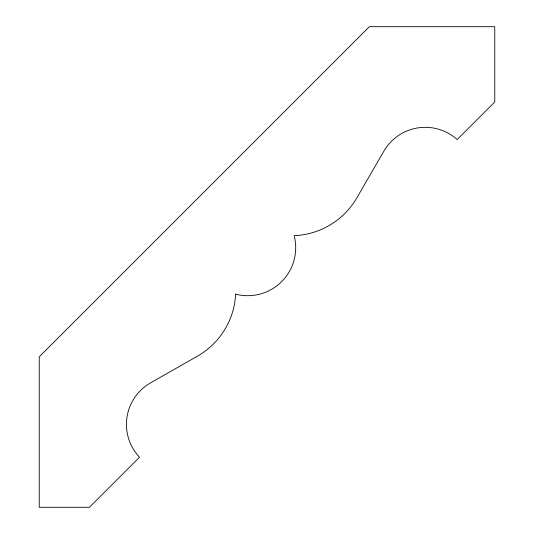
<?xml version="1.0" encoding="UTF-8"?>
<svg xmlns="http://www.w3.org/2000/svg" width="534" height="534" viewBox="0 0 534 534"><rect width="100%" height="100%" fill="white"/><g stroke="black" fill="none" stroke-linecap="round" stroke-linejoin="round"><path stroke-width="0.8" d="M235.654 294.167L235.067 300.475A76.028 76.028 0 0 1 197.346 356.218L150.595 382.831A47.8 47.8 0 0 0 139.494 457.197L89.385 507.3L39.236 507.3L39.236 356.852L369.388 26.7L494.764 26.7L494.764 101.927L457.151 139.534A47.8 47.8 0 0 0 383.853 151.182L356.919 197.754A76.028 76.028 0 0 1 294.167 235.654A48.02 48.02 0 0 1 235.654 294.167"/></g></svg>
